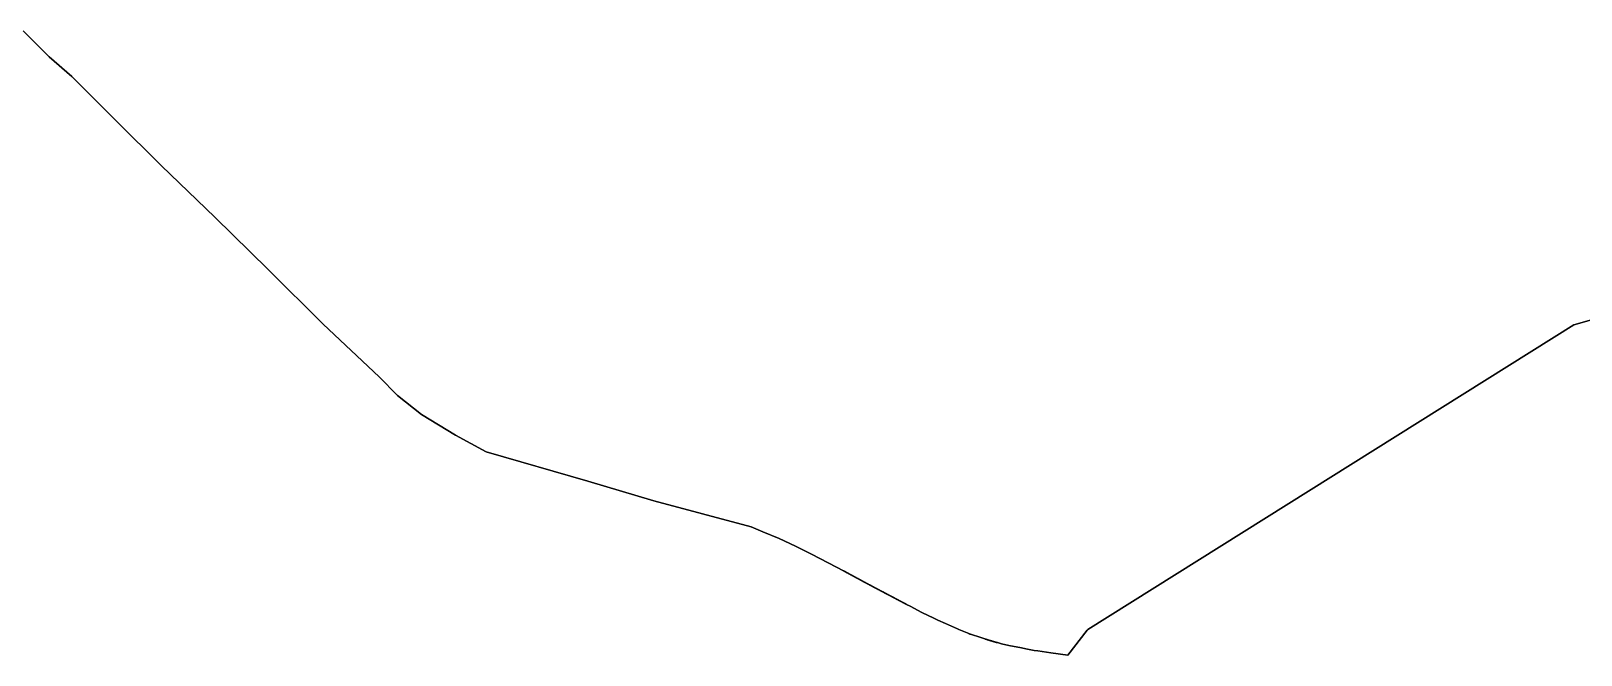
# Model space of a CAD drawing. Header units: inches. Extents: x 130170 to 284068, y 377793 to 804530.
# Drawn here: x 185088 to 186756, y 502582 to 503254 of the extents above; entities that cross this region are included whole.
import ezdxf

# ---------------------------------------------------------------- set-up
doc = ezdxf.new("R2010")
doc.units = ezdxf.units.IN
doc.header["$MEASUREMENT"] = 0
doc.layers.add('muni_il', color=7, linetype='Continuous')

msp = doc.modelspace()

# ---------------------------------------------------------------- linework, layer by layer
at = {"layer": 'muni_il'}
for points in [[(187293.8, 503092.8), (186748.8, 502937.5), (186225.5, 502609.5), (186224.9, 502608.6), (186203.9, 502582), (186185.8, 502584.5), (186171.9, 502586.5), (186167.9, 502587), (186158.8, 502588.7), (186154.2, 502589.6), (186140.5, 502592.3), (186132.6, 502594.1), (186131.5, 502594.3), (186128.2, 502595.3), (186128, 502595.3), (186127.8, 502595.4), (186127.6, 502595.4), (186127.4, 502595.5), (186127.2, 502595.5), (186127, 502595.6), (186126.8, 502595.7), (186126.7, 502595.7), (186126.5, 502595.8), (186126.3, 502595.8), (186126.1, 502595.9), (186125.9, 502595.9), (186125.7, 502596), (186125.5, 502596.1), (186125.3, 502596.1), (186125.1, 502596.2), (186124.9, 502596.2), (186124.7, 502596.3), (186124.5, 502596.3), (186124.4, 502596.4), (186124.2, 502596.5), (186124, 502596.5), (186123.8, 502596.6), (186123.6, 502596.6), (186123.4, 502596.7), (186123.2, 502596.7), (186123, 502596.8), (186122.8, 502596.9), (186122.6, 502596.9), (186122.4, 502597), (186122.2, 502597), (186122.1, 502597.1), (186121.9, 502597.1), (186121.7, 502597.2), (186121.5, 502597.3), (186121.3, 502597.3), (186121.1, 502597.4), (186120.9, 502597.4), (186120.7, 502597.5), (186120.5, 502597.6), (186120.3, 502597.6), (186120.1, 502597.7), (186119.9, 502597.7), (186119.8, 502597.8), (186119.6, 502597.8), (186119.4, 502597.9), (186119.2, 502598), (186119, 502598), (186118.8, 502598.1), (186118.6, 502598.1), (186118.4, 502598.2), (186118.2, 502598.2), (186118, 502598.3), (186117.8, 502598.4), (186117.7, 502598.4), (186117.5, 502598.5), (186117.3, 502598.5), (186117.1, 502598.6), (186116.9, 502598.7), (186116.7, 502598.7), (186116.5, 502598.8), (186116.3, 502598.8), (186116.1, 502598.9), (186115.9, 502598.9), (186115.7, 502599), (186115.5, 502599.1), (186115.4, 502599.1), (186115.2, 502599.2), (186115, 502599.2), (186114.8, 502599.3), (186110.4, 502600.7), (186099.2, 502604.4), (186099, 502604.5), (186098.8, 502604.5), (186098.6, 502604.6), (186098.4, 502604.6), (186098.2, 502604.7), (186098, 502604.8), (186097.8, 502604.9), (186097.6, 502604.9), (186097.5, 502605), (186097.3, 502605.1), (186086.8, 502609.4), (186085.3, 502610.1), (186072.2, 502615.8), (186064.1, 502619.5), (186059.9, 502621.5), (186047, 502627.9), (186034.3, 502634.5), (186030.5, 502636.4), (186030.4, 502636.5), (186030.2, 502636.6), (186030, 502636.7), (186029.8, 502636.8), (186029.7, 502636.9), (186029.5, 502637), (186029.3, 502637.1), (186029.1, 502637.1), (186028.9, 502637.2), (186028.8, 502637.3), (186028.6, 502637.4), (186028.4, 502637.5), (186028.2, 502637.6), (186028.1, 502637.7), (186027.9, 502637.8), (186027.7, 502637.9), (186027.5, 502638), (186027.4, 502638.1), (186027.2, 502638.2), (186027, 502638.3), (186026.8, 502638.4), (186026.6, 502638.5), (186026.5, 502638.6), (186026.3, 502638.6), (186026.1, 502638.7), (186025.9, 502638.8), (186025.8, 502638.9), (186025.6, 502639), (186025.4, 502639.1), (186025.2, 502639.2), (186025.1, 502639.3), (186024.9, 502639.4), (186024.7, 502639.5), (186024.5, 502639.6), (186024.4, 502639.7), (186024.2, 502639.8), (186024, 502639.9), (186023.8, 502640), (186023.6, 502640.1), (186023.5, 502640.1), (186023.3, 502640.2), (186023.1, 502640.3), (186022.9, 502640.4), (186022.8, 502640.5), (186022.6, 502640.6), (186022.4, 502640.7), (186022.2, 502640.8), (186022.1, 502640.9), (186021.9, 502641), (186021.7, 502641.1), (186021.5, 502641.2), (186021.3, 502641.3), (186021.2, 502641.4), (186021, 502641.5), (186020.8, 502641.6), (186020.6, 502641.6), (186020.5, 502641.7), (186020.3, 502641.8), (186020.1, 502641.9), (186019.9, 502642), (186019.8, 502642.1), (186019.6, 502642.2), (186019.4, 502642.3), (186019.2, 502642.4), (186019, 502642.5), (186018.9, 502642.6), (186018.7, 502642.7), (186018.5, 502642.8), (186018.3, 502642.9), (186018.2, 502643), (186018, 502643), (186017.8, 502643.1), (186017.6, 502643.2), (186017.5, 502643.3), (186017.3, 502643.4), (186017.1, 502643.5), (186016.9, 502643.6), (186016.7, 502643.7), (186016.6, 502643.8), (186016.4, 502643.9), (186016.2, 502644), (186016, 502644.1), (186015.9, 502644.2), (186015.7, 502644.3), (186015.5, 502644.4), (186015.3, 502644.4), (186015.2, 502644.5), (186015, 502644.6), (186014.8, 502644.7), (186014.6, 502644.8), (186014.5, 502644.9), (186014.3, 502645), (186014.1, 502645.1), (186013.9, 502645.2), (186013.7, 502645.3), (186013.6, 502645.4), (186013.4, 502645.5), (186013.2, 502645.6), (186013, 502645.7), (186012.9, 502645.8), (186012.7, 502645.8), (186012.5, 502645.9), (186012.3, 502646), (186012.2, 502646.1), (186012, 502646.2), (186011.8, 502646.3), (186011.6, 502646.4), (186011.4, 502646.5), (186011.3, 502646.6), (186011.1, 502646.7), (186010.9, 502646.8), (186010.7, 502646.9), (186010.6, 502647), (186010.4, 502647.1), (186010.2, 502647.2), (186010, 502647.2), (186009.8, 502647.3), (186009.7, 502647.4), (186009.5, 502647.5), (186009.3, 502647.6), (186009.1, 502647.7), (186009, 502647.8), (186008.8, 502647.9), (186008.6, 502648), (186008.4, 502648.1), (186008.3, 502648.2), (186008.1, 502648.3), (186007.9, 502648.4), (186007.7, 502648.5), (186007.5, 502648.6), (186007.4, 502648.6), (186007.2, 502648.7), (186007, 502648.8), (186006.8, 502648.9), (186006.7, 502649), (186006.5, 502649.1), (186006.3, 502649.2), (186006.1, 502649.3), (186006, 502649.4), (186005.8, 502649.5), (186005.6, 502649.6), (186005.4, 502649.7), (186005.2, 502649.8), (186005.1, 502649.9), (186004.9, 502649.9), (186004.7, 502650), (186004.5, 502650.1), (186004.4, 502650.2), (186004.2, 502650.3), (186004, 502650.4), (186003.8, 502650.5), (186003.7, 502650.6), (186003.5, 502650.7), (186003.3, 502650.8), (186003.1, 502650.9), (186002.9, 502651), (186002.8, 502651.1), (186002.6, 502651.2), (186002.4, 502651.2), (186002.2, 502651.3), (186002.1, 502651.4), (186001.9, 502651.5), (186001.7, 502651.6), (186001.5, 502651.7), (186001.4, 502651.8), (186001.2, 502651.9), (186001, 502652), (186000.8, 502652.1), (186000.6, 502652.2), (186000.5, 502652.3), (186000.3, 502652.4), (186000.1, 502652.5), (185999.9, 502652.5), (185999.8, 502652.6), (185999.6, 502652.7), (185999.4, 502652.8), (185999.2, 502652.9), (185999, 502653), (185998.9, 502653.1), (185998.7, 502653.2), (185998.5, 502653.3), (185998.3, 502653.4), (185998.2, 502653.5), (185998, 502653.6), (185997.8, 502653.7), (185997.6, 502653.8), (185997.5, 502653.8), (185997.3, 502653.9), (185997.1, 502654), (185996.9, 502654.1), (185996.7, 502654.3), (185996.4, 502654.4), (185996.2, 502654.5), (185996, 502654.6), (185995.9, 502654.7), (185995.7, 502654.8), (185995.5, 502654.9), (185995.3, 502655), (185995.2, 502655.1), (185995, 502655.2), (185994.8, 502655.3), (185994.6, 502655.3), (185994.5, 502655.4), (185994.3, 502655.5), (185994.1, 502655.6), (185993.9, 502655.7), (185993.7, 502655.8), (185993.6, 502655.9), (185993.4, 502656), (185993.2, 502656.1), (185993, 502656.2), (185992.9, 502656.3), (185992.7, 502656.4), (185992.5, 502656.5), (185992.3, 502656.6), (185992.2, 502656.7), (185992, 502656.8), (185991.8, 502656.9), (185991.6, 502657), (185991.5, 502657.1), (185991.3, 502657.1), (185991.1, 502657.2), (185990.9, 502657.3), (185990.8, 502657.4), (185990.6, 502657.5), (185990.4, 502657.6), (185990.2, 502657.7), (185990, 502657.8), (185989.9, 502657.9), (185989.7, 502658), (185989.5, 502658.1), (185989.3, 502658.2), (185989.2, 502658.3), (185989, 502658.4), (185988.8, 502658.5), (185988.6, 502658.6), (185988.5, 502658.7), (185988.3, 502658.8), (185988.1, 502658.8), (185987.9, 502658.9), (185987.8, 502659), (185987.6, 502659.1), (185987.4, 502659.2), (185987.2, 502659.3), (185987.1, 502659.4), (185986.9, 502659.5), (185986.7, 502659.6), (185986.5, 502659.7), (185986.3, 502659.8), (185986.2, 502659.9), (185986, 502660), (185985.8, 502660.1), (185985.6, 502660.2), (185985.5, 502660.3), (185985.3, 502660.4), (185985.1, 502660.5), (185984.9, 502660.6), (185984.8, 502660.6), (185984.6, 502660.7), (185984.4, 502660.8), (185984.2, 502660.9), (185984.1, 502661), (185983.9, 502661.1), (185983.7, 502661.2), (185983.5, 502661.3), (185983.4, 502661.4), (185983.2, 502661.5), (185983, 502661.6), (185982.8, 502661.7), (185982.6, 502661.8), (185982.5, 502661.9), (185982.3, 502662), (185982.1, 502662.1), (185981.9, 502662.2), (185981.8, 502662.3), (185981.6, 502662.4), (185981.4, 502662.5), (185981.2, 502662.5), (185981.1, 502662.6), (185980.9, 502662.7), (185980.7, 502662.8), (185980.5, 502662.9), (185980.4, 502663), (185980.2, 502663.1), (185980, 502663.2), (185979.8, 502663.3), (185979.7, 502663.4), (185979.5, 502663.5), (185979.3, 502663.6), (185979.1, 502663.7), (185979, 502663.8), (185978.8, 502663.9), (185978.6, 502664), (185978.4, 502664.1), (185978.2, 502664.2), (185978.1, 502664.3), (185977.9, 502664.4), (185977.7, 502664.4), (185977.5, 502664.5), (185977.4, 502664.6), (185977.2, 502664.7), (185977, 502664.8), (185976.8, 502664.9), (185976.7, 502665), (185976.5, 502665.1), (185976.3, 502665.2), (185976.1, 502665.3), (185976, 502665.4), (185975.8, 502665.5), (185975.6, 502665.6), (185975.4, 502665.7), (185975.3, 502665.8), (185975.1, 502665.9), (185974.9, 502666), (185974.7, 502666.1), (185974.6, 502666.2), (185974.4, 502666.3), (185974.2, 502666.3), (185974, 502666.4), (185973.8, 502666.5), (185973.7, 502666.6), (185973.5, 502666.7), (185973.3, 502666.8), (185973.1, 502666.9), (185973, 502667), (185972.8, 502667.1), (185972.6, 502667.2), (185972.4, 502667.3), (185972.3, 502667.4), (185972.1, 502667.5), (185971.9, 502667.6), (185971.7, 502667.7), (185971.6, 502667.8), (185971.4, 502667.9), (185971.2, 502668), (185971, 502668.1), (185970.9, 502668.2), (185970.7, 502668.3), (185970.5, 502668.3), (185970.3, 502668.4), (185970.2, 502668.5), (185970, 502668.6), (185969.8, 502668.7), (185969.6, 502668.8), (185969.5, 502668.9), (185969.3, 502669), (185969.1, 502669.1), (185968.9, 502669.2), (185968.7, 502669.3), (185968.6, 502669.4), (185968.4, 502669.5), (185968.2, 502669.6), (185968, 502669.7), (185967.9, 502669.8), (185967.7, 502669.9), (185967.5, 502670), (185967.3, 502670.1), (185967.2, 502670.2), (185967, 502670.3), (185966.8, 502670.3), (185966.6, 502670.4), (185966.5, 502670.5), (185966.3, 502670.6), (185966.1, 502670.7), (185965.9, 502670.8), (185965.8, 502670.9), (185965.6, 502671), (185965.4, 502671.1), (185965.2, 502671.2), (185965.1, 502671.3), (185964.9, 502671.4), (185964.7, 502671.5), (185964.5, 502671.6), (185964.4, 502671.7), (185964.2, 502671.8), (185964, 502671.9), (185963.8, 502672), (185963.7, 502672.1), (185963.5, 502672.2), (185963.3, 502672.3), (185963.1, 502672.4), (185962.9, 502672.4), (185962.8, 502672.5), (185962.6, 502672.6), (185962.4, 502672.7), (185954.9, 502676.7), (185928.2, 502690.7), (185910.8, 502699.1), (185893.3, 502707.3), (185875.8, 502714.7), (185863, 502720.1), (185758.4, 502748.1), (185687.2, 502769.3), (185578, 502800.7), (185545, 502818.8), (185508.4, 502841.1), (185482.4, 502861.3), (185462.6, 502881.3), (185402.4, 502938), (185343.3, 502996.9), (185286, 503053.2), (185228.6, 503108.8), (185179.7, 503157), (185132.4, 503204.6), (185132, 503204.9), (185107.6, 503226), (185079.5, 503253.8)], [(185079.5, 503253.8), (185107.6, 503226), (185132, 503204.9), (185132.4, 503204.6), (185179.7, 503157), (185228.6, 503108.8), (185286, 503053.2), (185343.3, 502996.9), (185402.4, 502938), (185462.6, 502881.3), (185482.4, 502861.3), (185508.4, 502841.1), (185545, 502818.8), (185578, 502800.7), (185687.2, 502769.3), (185758.4, 502748.1), (185863, 502720.1), (185875.8, 502714.7), (185893.3, 502707.3), (185910.8, 502699.1), (185928.2, 502690.7), (185954.9, 502676.7), (185962.4, 502672.7), (185962.6, 502672.6), (185962.8, 502672.5), (185962.9, 502672.4), (185963.1, 502672.4), (185963.3, 502672.3), (185963.5, 502672.2), (185963.7, 502672.1), (185963.8, 502672), (185964, 502671.9), (185964.2, 502671.8), (185964.4, 502671.7), (185964.5, 502671.6), (185964.7, 502671.5), (185964.9, 502671.4), (185965.1, 502671.3), (185965.2, 502671.2), (185965.4, 502671.1), (185965.6, 502671), (185965.8, 502670.9), (185965.9, 502670.8), (185966.1, 502670.7), (185966.3, 502670.6), (185966.5, 502670.5), (185966.6, 502670.4), (185966.8, 502670.3), (185967, 502670.3), (185967.2, 502670.2), (185967.3, 502670.1), (185967.5, 502670), (185967.7, 502669.9), (185967.9, 502669.8), (185968, 502669.7), (185968.2, 502669.6), (185968.4, 502669.5), (185968.6, 502669.4), (185968.7, 502669.3), (185968.9, 502669.2), (185969.1, 502669.1), (185969.3, 502669), (185969.5, 502668.9), (185969.6, 502668.8), (185969.8, 502668.7), (185970, 502668.6), (185970.2, 502668.5), (185970.3, 502668.4), (185970.5, 502668.3), (185970.7, 502668.3), (185970.9, 502668.2), (185971, 502668.1), (185971.2, 502668), (185971.4, 502667.9), (185971.6, 502667.8), (185971.7, 502667.7), (185971.9, 502667.6), (185972.1, 502667.5), (185972.3, 502667.4), (185972.4, 502667.3), (185972.6, 502667.2), (185972.8, 502667.1), (185973, 502667), (185973.1, 502666.9), (185973.3, 502666.8), (185973.5, 502666.7), (185973.7, 502666.6), (185973.8, 502666.5), (185974, 502666.4), (185974.2, 502666.3), (185974.4, 502666.3), (185974.6, 502666.2), (185974.7, 502666.1), (185974.9, 502666), (185975.1, 502665.9), (185975.3, 502665.8), (185975.4, 502665.7), (185975.6, 502665.6), (185975.8, 502665.5), (185976, 502665.4), (185976.1, 502665.3), (185976.3, 502665.2), (185976.5, 502665.1), (185976.7, 502665), (185976.8, 502664.9), (185977, 502664.8), (185977.2, 502664.7), (185977.4, 502664.6), (185977.5, 502664.5), (185977.7, 502664.4), (185977.9, 502664.4), (185978.1, 502664.3), (185978.2, 502664.2), (185978.4, 502664.1), (185978.6, 502664), (185978.8, 502663.9), (185979, 502663.8), (185979.1, 502663.7), (185979.3, 502663.6), (185979.5, 502663.5), (185979.7, 502663.4), (185979.8, 502663.3), (185980, 502663.2), (185980.2, 502663.1), (185980.4, 502663), (185980.5, 502662.9), (185980.7, 502662.8), (185980.9, 502662.7), (185981.1, 502662.6), (185981.2, 502662.5), (185981.4, 502662.5), (185981.6, 502662.4), (185981.8, 502662.3), (185981.9, 502662.2), (185982.1, 502662.1), (185982.3, 502662), (185982.5, 502661.9), (185982.6, 502661.8), (185982.8, 502661.7), (185983, 502661.6), (185983.2, 502661.5), (185983.4, 502661.4), (185983.5, 502661.3), (185983.7, 502661.2), (185983.9, 502661.1), (185984.1, 502661), (185984.2, 502660.9), (185984.4, 502660.8), (185984.6, 502660.7), (185984.8, 502660.6), (185984.9, 502660.6), (185985.1, 502660.5), (185985.3, 502660.4), (185985.5, 502660.3), (185985.6, 502660.2), (185985.8, 502660.1), (185986, 502660), (185986.2, 502659.9), (185986.3, 502659.8), (185986.5, 502659.7), (185986.7, 502659.6), (185986.9, 502659.5), (185987.1, 502659.4), (185987.2, 502659.3), (185987.4, 502659.2), (185987.6, 502659.1), (185987.8, 502659), (185987.9, 502658.9), (185988.1, 502658.8), (185988.3, 502658.8), (185988.5, 502658.7), (185988.6, 502658.6), (185988.8, 502658.5), (185989, 502658.4), (185989.2, 502658.3), (185989.3, 502658.2), (185989.5, 502658.1), (185989.7, 502658), (185989.9, 502657.9), (185990, 502657.8), (185990.2, 502657.7), (185990.4, 502657.6), (185990.6, 502657.5), (185990.8, 502657.4), (185990.9, 502657.3), (185991.1, 502657.2), (185991.3, 502657.1), (185991.5, 502657.1), (185991.6, 502657), (185991.8, 502656.9), (185992, 502656.8), (185992.2, 502656.7), (185992.3, 502656.6), (185992.5, 502656.5), (185992.7, 502656.4), (185992.9, 502656.3), (185993, 502656.2), (185993.2, 502656.1), (185993.4, 502656), (185993.6, 502655.9), (185993.7, 502655.8), (185993.9, 502655.7), (185994.1, 502655.6), (185994.3, 502655.5), (185994.5, 502655.4), (185994.6, 502655.3), (185994.8, 502655.3), (185995, 502655.2), (185995.2, 502655.1), (185995.3, 502655), (185995.5, 502654.9), (185995.7, 502654.8), (185995.9, 502654.7), (185996, 502654.6), (185996.2, 502654.5), (185996.4, 502654.4), (185996.7, 502654.3), (185996.9, 502654.1), (185997.1, 502654), (185997.3, 502653.9), (185997.5, 502653.8), (185997.6, 502653.8), (185997.8, 502653.7), (185998, 502653.6), (185998.2, 502653.5), (185998.3, 502653.4), (185998.5, 502653.3), (185998.7, 502653.2), (185998.9, 502653.1), (185999, 502653), (185999.2, 502652.9), (185999.4, 502652.8), (185999.6, 502652.7), (185999.8, 502652.6), (185999.9, 502652.5), (186000.1, 502652.5), (186000.3, 502652.4), (186000.5, 502652.3), (186000.6, 502652.2), (186000.8, 502652.1), (186001, 502652), (186001.2, 502651.9), (186001.4, 502651.8), (186001.5, 502651.7), (186001.7, 502651.6), (186001.9, 502651.5), (186002.1, 502651.4), (186002.2, 502651.3), (186002.4, 502651.2), (186002.6, 502651.2), (186002.8, 502651.1), (186002.9, 502651), (186003.1, 502650.9), (186003.3, 502650.8), (186003.5, 502650.7), (186003.7, 502650.6), (186003.8, 502650.5), (186004, 502650.4), (186004.2, 502650.3), (186004.4, 502650.2), (186004.5, 502650.1), (186004.7, 502650), (186004.9, 502649.9), (186005.1, 502649.9), (186005.2, 502649.8), (186005.4, 502649.7), (186005.6, 502649.6), (186005.8, 502649.5), (186006, 502649.4), (186006.1, 502649.3), (186006.3, 502649.2), (186006.5, 502649.1), (186006.7, 502649), (186006.8, 502648.9), (186007, 502648.8), (186007.2, 502648.7), (186007.4, 502648.6), (186007.5, 502648.6), (186007.7, 502648.5), (186007.9, 502648.4), (186008.1, 502648.3), (186008.3, 502648.2), (186008.4, 502648.1), (186008.6, 502648), (186008.8, 502647.9), (186009, 502647.8), (186009.1, 502647.7), (186009.3, 502647.6), (186009.5, 502647.5), (186009.7, 502647.4), (186009.8, 502647.3), (186010, 502647.2), (186010.2, 502647.2), (186010.4, 502647.1), (186010.6, 502647), (186010.7, 502646.9), (186010.9, 502646.8), (186011.1, 502646.7), (186011.3, 502646.6), (186011.4, 502646.5), (186011.6, 502646.4), (186011.8, 502646.3), (186012, 502646.2), (186012.2, 502646.1), (186012.3, 502646), (186012.5, 502645.9), (186012.7, 502645.8), (186012.9, 502645.8), (186013, 502645.7), (186013.2, 502645.6), (186013.4, 502645.5), (186013.6, 502645.4), (186013.7, 502645.3), (186013.9, 502645.2), (186014.1, 502645.1), (186014.3, 502645), (186014.5, 502644.9), (186014.6, 502644.8), (186014.8, 502644.7), (186015, 502644.6), (186015.2, 502644.5), (186015.3, 502644.4), (186015.5, 502644.4), (186015.7, 502644.3), (186015.9, 502644.2), (186016, 502644.1), (186016.2, 502644), (186016.4, 502643.9), (186016.6, 502643.8), (186016.7, 502643.7), (186016.9, 502643.6), (186017.1, 502643.5), (186017.3, 502643.4), (186017.5, 502643.3), (186017.6, 502643.2), (186017.8, 502643.1), (186018, 502643), (186018.2, 502643), (186018.3, 502642.9), (186018.5, 502642.8), (186018.7, 502642.7), (186018.9, 502642.6), (186019, 502642.5), (186019.2, 502642.4), (186019.4, 502642.3), (186019.6, 502642.2), (186019.8, 502642.1), (186019.9, 502642), (186020.1, 502641.9), (186020.3, 502641.8), (186020.5, 502641.7), (186020.6, 502641.6), (186020.8, 502641.6), (186021, 502641.5), (186021.2, 502641.4), (186021.3, 502641.3), (186021.5, 502641.2), (186021.7, 502641.1), (186021.9, 502641), (186022.1, 502640.9), (186022.2, 502640.8), (186022.4, 502640.7), (186022.6, 502640.6), (186022.8, 502640.5), (186022.9, 502640.4), (186023.1, 502640.3), (186023.3, 502640.2), (186023.5, 502640.1), (186023.6, 502640.1), (186023.8, 502640), (186024, 502639.9), (186024.2, 502639.8), (186024.4, 502639.7), (186024.5, 502639.6), (186024.7, 502639.5), (186024.9, 502639.4), (186025.1, 502639.3), (186025.2, 502639.2), (186025.4, 502639.1), (186025.6, 502639), (186025.8, 502638.9), (186025.9, 502638.8), (186026.1, 502638.7), (186026.3, 502638.6), (186026.5, 502638.6), (186026.6, 502638.5), (186026.8, 502638.4), (186027, 502638.3), (186027.2, 502638.2), (186027.4, 502638.1), (186027.5, 502638), (186027.7, 502637.9), (186027.9, 502637.8), (186028.1, 502637.7), (186028.2, 502637.6), (186028.4, 502637.5), (186028.6, 502637.4), (186028.8, 502637.3), (186028.9, 502637.2), (186029.1, 502637.1), (186029.3, 502637.1), (186029.5, 502637), (186029.7, 502636.9), (186029.8, 502636.8), (186030, 502636.7), (186030.2, 502636.6), (186030.4, 502636.5), (186030.5, 502636.4), (186034.3, 502634.5), (186047, 502627.9), (186059.9, 502621.5), (186064.1, 502619.5), (186072.2, 502615.8), (186085.3, 502610.1), (186086.8, 502609.4), (186097.3, 502605.1), (186097.5, 502605), (186097.6, 502604.9), (186097.8, 502604.9), (186098, 502604.8), (186098.2, 502604.7), (186098.4, 502604.6), (186098.6, 502604.6), (186098.8, 502604.5), (186099, 502604.5), (186099.2, 502604.4), (186110.4, 502600.7), (186114.8, 502599.3), (186115, 502599.2), (186115.2, 502599.2), (186115.4, 502599.1), (186115.5, 502599.1), (186115.7, 502599), (186115.9, 502598.9), (186116.1, 502598.9), (186116.3, 502598.8), (186116.5, 502598.8), (186116.7, 502598.7), (186116.9, 502598.7), (186117.1, 502598.6), (186117.3, 502598.5), (186117.5, 502598.5), (186117.7, 502598.4), (186117.8, 502598.4), (186118, 502598.3), (186118.2, 502598.2), (186118.4, 502598.2), (186118.6, 502598.1), (186118.8, 502598.1), (186119, 502598), (186119.2, 502598), (186119.4, 502597.9), (186119.6, 502597.8), (186119.8, 502597.8), (186119.9, 502597.7), (186120.1, 502597.7), (186120.3, 502597.6), (186120.5, 502597.6), (186120.7, 502597.5), (186120.9, 502597.4), (186121.1, 502597.4), (186121.3, 502597.3), (186121.5, 502597.3), (186121.7, 502597.2), (186121.9, 502597.1), (186122.1, 502597.1), (186122.2, 502597), (186122.4, 502597), (186122.6, 502596.9), (186122.8, 502596.9), (186123, 502596.8), (186123.2, 502596.7), (186123.4, 502596.7), (186123.6, 502596.6), (186123.8, 502596.6), (186124, 502596.5), (186124.2, 502596.5), (186124.4, 502596.4), (186124.5, 502596.3), (186124.7, 502596.3), (186124.9, 502596.2), (186125.1, 502596.2), (186125.3, 502596.1), (186125.5, 502596.1), (186125.7, 502596), (186125.9, 502595.9), (186126.1, 502595.9), (186126.3, 502595.8), (186126.5, 502595.8), (186126.7, 502595.7), (186126.8, 502595.7), (186127, 502595.6), (186127.2, 502595.5), (186127.4, 502595.5), (186127.6, 502595.4), (186127.8, 502595.4), (186128, 502595.3), (186128.2, 502595.3), (186131.5, 502594.3), (186132.6, 502594.1), (186140.5, 502592.3), (186154.2, 502589.6), (186158.8, 502588.7), (186167.9, 502587), (186171.9, 502586.5), (186185.8, 502584.5), (186203.9, 502582), (186224.9, 502608.6), (186225.5, 502609.5), (186748.8, 502937.5), (187293.8, 503092.8)]]:
    msp.add_lwpolyline(points, dxfattribs=at)

doc.saveas('drawing.dxf')
